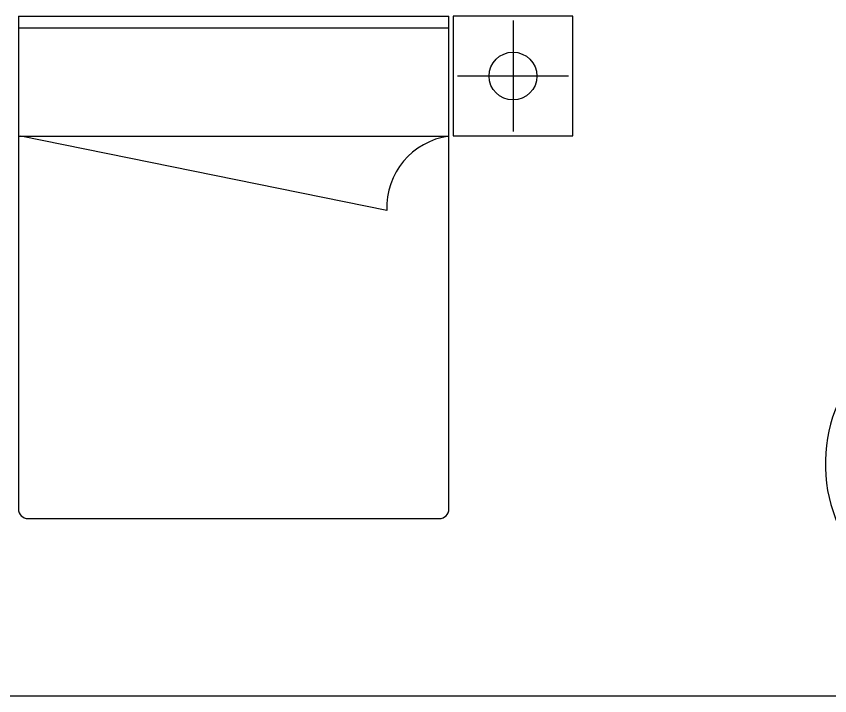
# Model space of a CAD drawing. Header units: inches. Extents: x 7.5 to 50, y 15.4 to 40.2.
# Drawn here: x 32.47 to 35.872, y 19.953 to 22.793 of the extents above; entities that cross this region are included whole.
import ezdxf

# ---------------------------------------------------------------- set-up
doc = ezdxf.new("R2010")
doc.units = ezdxf.units.IN
doc.header["$MEASUREMENT"] = 0
doc.layers.add('02', color=2, linetype='Continuous')
doc.layers.add('1', color=1, linetype='Continuous')

msp = doc.modelspace()

# ---------------------------------------------------------------- linework, layer by layer
at = {"layer": '02'}
for p, q in [((32.4793, 22.7934), (32.4793, 20.7334)), ((32.4793, 22.7934), (34.2793, 22.7934)), ((34.2793, 20.7334), (34.2793, 22.7934)), ((34.2976, 22.7934), (34.2976, 22.2934)), ((34.7976, 22.7934), (34.2976, 22.7934)), ((34.7976, 22.2934), (34.7976, 22.7934)), ((34.5476, 22.7751), (34.5476, 22.3117)), ((34.2793, 22.7434), (32.4793, 22.7434)), ((34.7793, 22.5434), (34.3159, 22.5434)), ((32.4793, 22.2918), (34.2793, 22.2918)), ((34.02, 21.9816), (32.4893, 22.2918)), ((34.2976, 22.2934), (34.7976, 22.2934)), ((32.5193, 20.6934), (34.2393, 20.6934))]:
    msp.add_line(p, q, dxfattribs=at)
msp.add_circle((34.5476, 22.5434), 0.1, dxfattribs=at)
for centre, radius, start, end in [((34.319, 21.9952), 0.2993, 97.6247, 182.6124), ((36.4866, 20.9227), 0.6329, 94.0094, 356.7849), ((32.5193, 20.7334), 0.04, 180, 270), ((34.2393, 20.7334), 0.04, 270, 0)]:
    msp.add_arc(centre, radius, start, end, dxfattribs=at)
at = {"layer": '1'}
msp.add_line((29.3117, 19.953), (49.6379, 19.953), dxfattribs=at)

doc.saveas('drawing.dxf')
